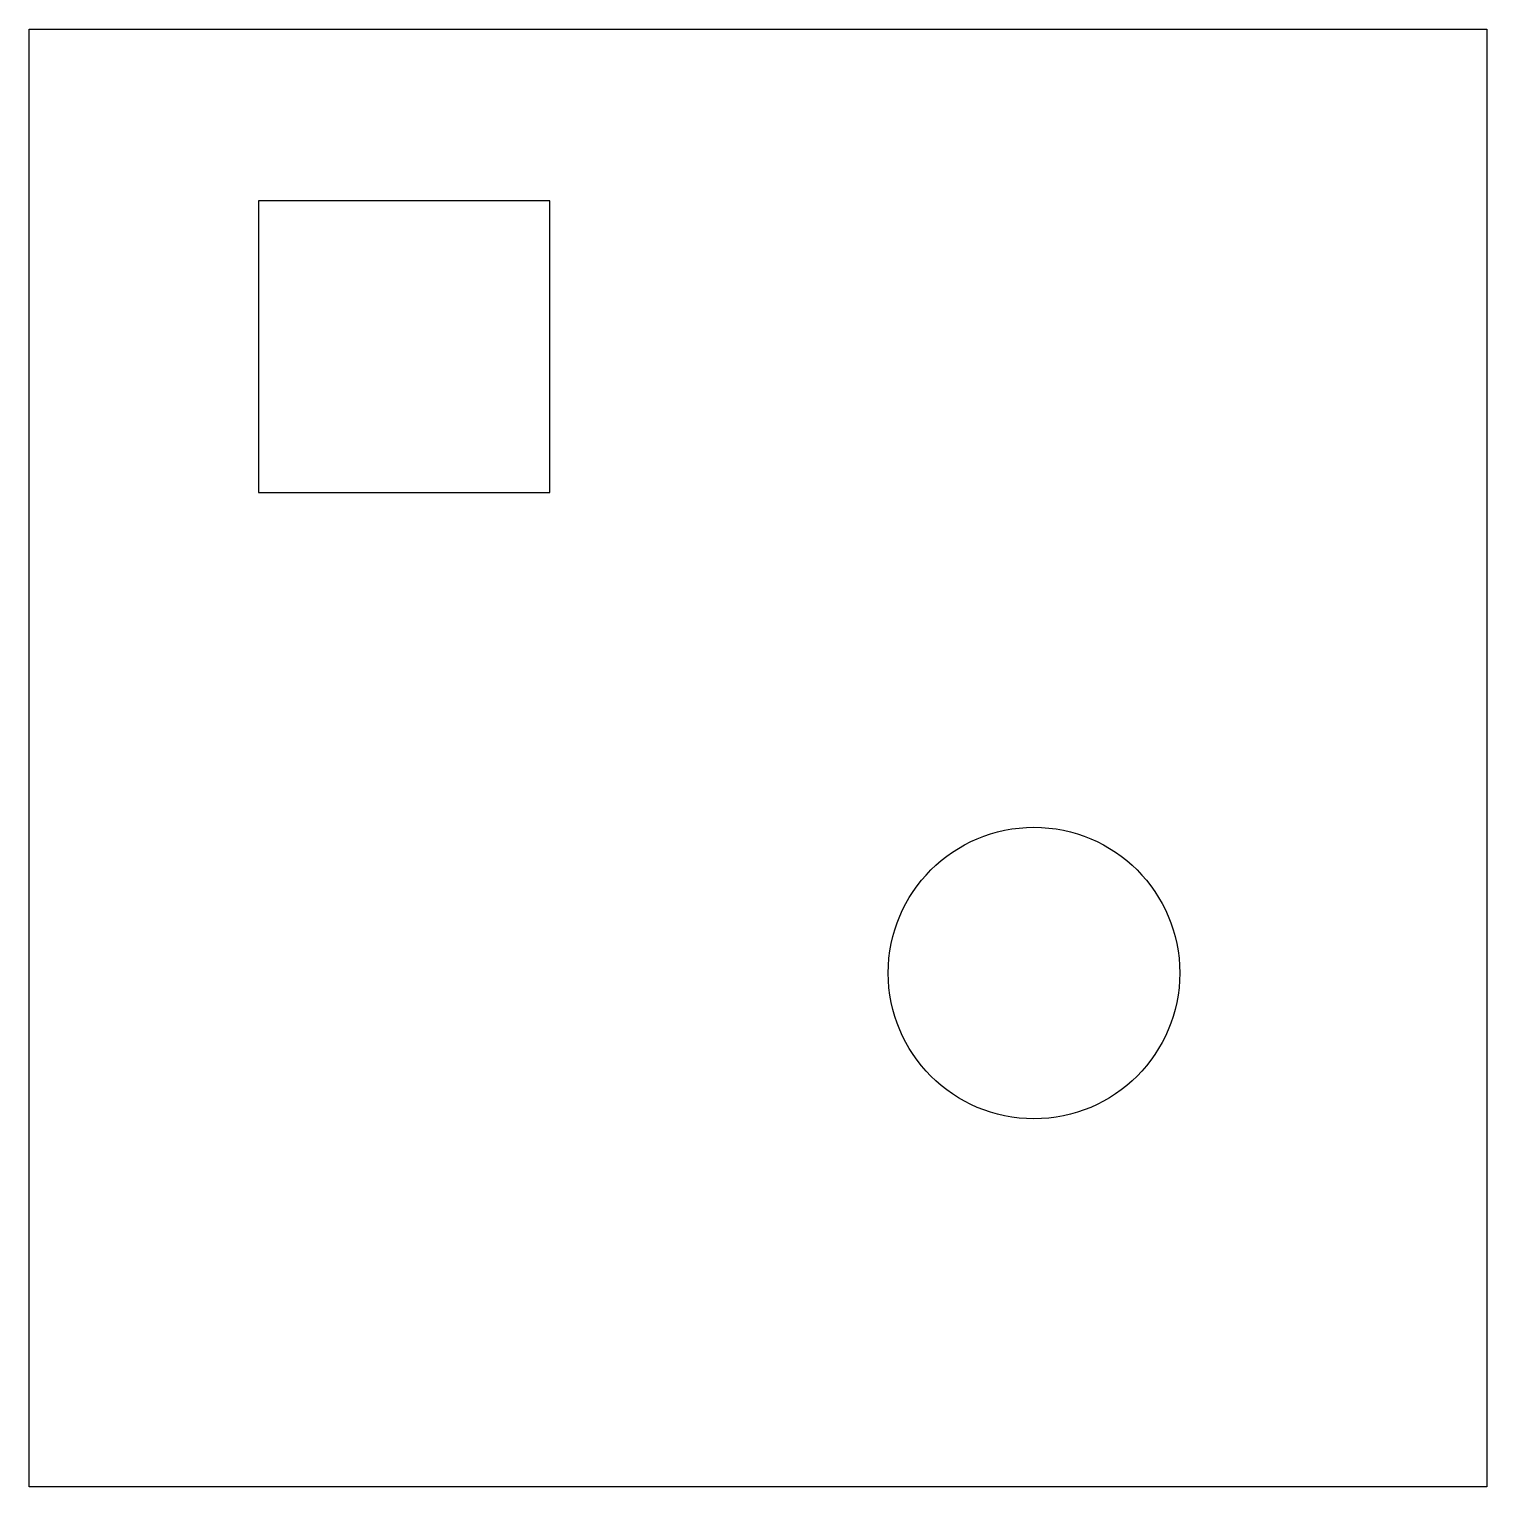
# Model space of a CAD drawing. Extents: x 2304 to 2404, y 2119 to 2219.
import ezdxf

# ---------------------------------------------------------------- set-up
doc = ezdxf.new("R2010")
doc.units = 0
doc.layers.get('0').update_dxf_attribs({"linetype": 'CONTINUOUS'})

msp = doc.modelspace()

# ---------------------------------------------------------------- linework, layer by layer
for p, q in [((2304.35, 2219.24), (2404.35, 2219.24)), ((2304.35, 2119.24), (2304.35, 2219.24)), ((2404.35, 2219.24), (2404.35, 2119.24)), ((2404.35, 2119.24), (2304.35, 2119.24))]:
    msp.add_line(p, q)
msp.add_lwpolyline([(2320.07, 2207.46), (2320.07, 2187.46), (2340.07, 2187.46), (2340.07, 2207.46), (2320.07, 2207.46)])
msp.add_circle((2373.28, 2154.49), 10)

doc.saveas('drawing.dxf')
